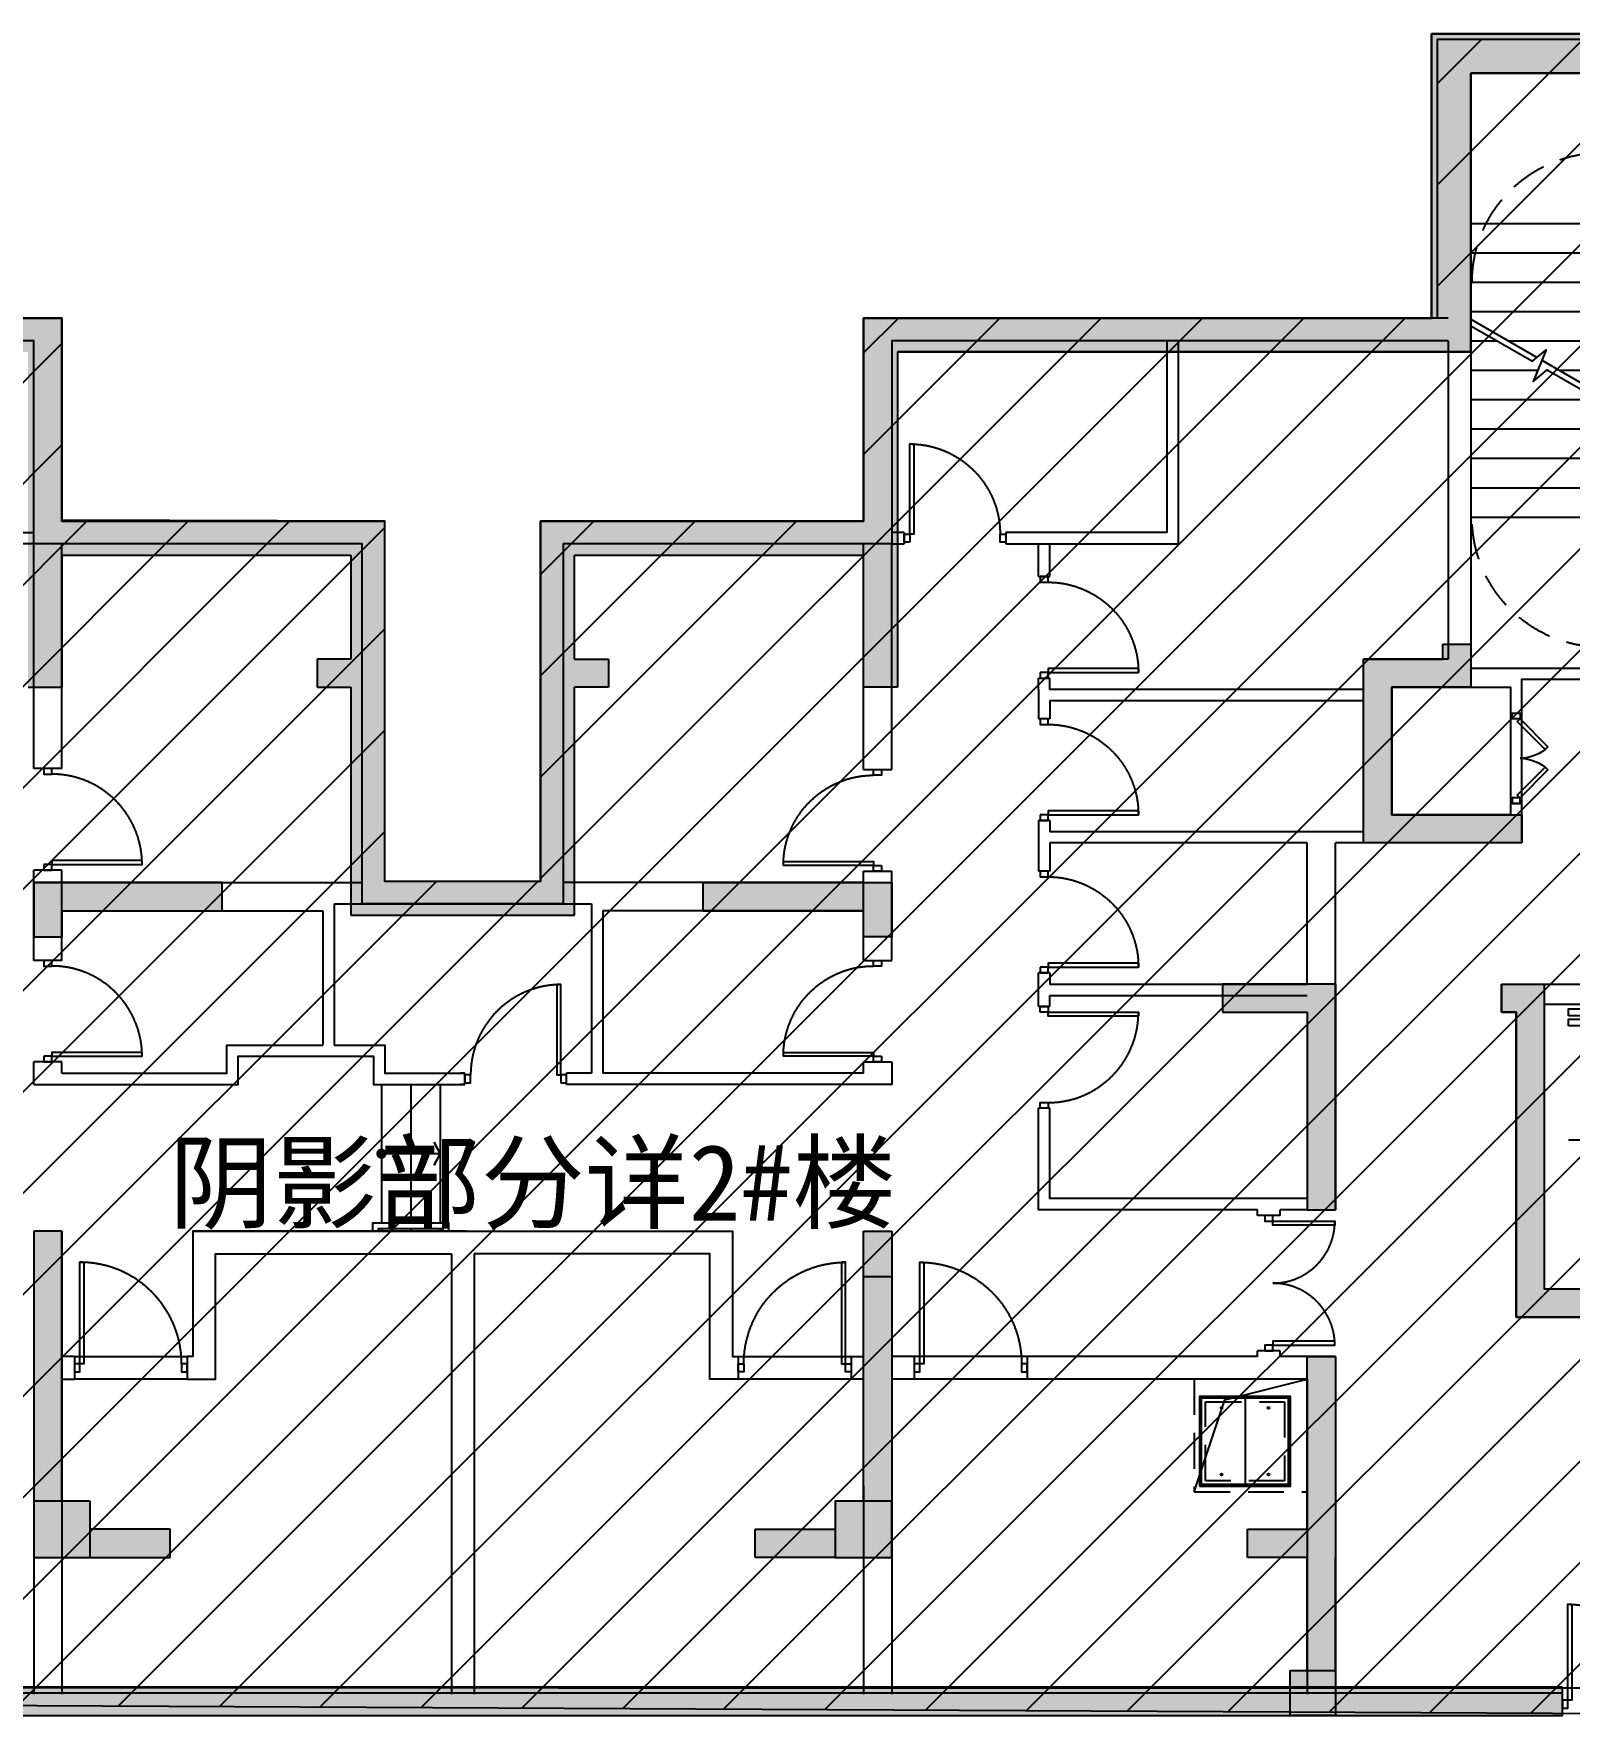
# Model space of a CAD drawing. Header units: millimetres. Extents: x 693907 to 1906102, y -24098 to 332602.
# Drawn here: x 901007 to 914609, y 202985 to 217910 of the extents above; entities that cross this region are included whole.
import ezdxf
from ezdxf.enums import TextEntityAlignment as Align
from ezdxf.xclip import XClip

# ---------------------------------------------------------------- set-up
doc = ezdxf.new("R2010")
doc.units = ezdxf.units.MM
doc.header["$LTSCALE"] = 100
doc.header["$XCLIPFRAME"] = 0
doc.linetypes.add('X2-B1F$0$HIDDEN2', pattern=[4.7625, 3.175, -1.5875])
doc.linetypes.add('XG-130-CORE-B1F(right-6900)$0$XG-14CORE-SF$0$X1-CORE-SF$0$HIDDEN2', pattern=[4.7625, 3.175, -1.5875])
for name, color, linetype in [('-ACO-TTLB', 153, 'Continuous'), ('2#-HW-B1F$0$S-HATCH-X', 251, 'Continuous'), ('2#-W-B1F$0$S-COLUMN-S', 2, 'Continuous'), ('2#-W-B1F$0$S-WALL-S', 4, 'Continuous'), ('A-HATCH', 251, 'Continuous'), ('A-WIND-IDEN', 244, 'Continuous'), ('A6-DK-renfang-B1F$0$-ACO-LINE', 137, 'Continuous'), ('A6-DK-renfang-B1F$0$PUB_HATCH', 8, 'Continuous'), ('A6-DK-renfang-B1F$0$WALL', 9, 'Continuous'), ('X2-B1F$0$A-CONC', 30, 'Continuous'), ('X2-B1F$0$A-DRAIN', 152, 'Continuous'), ('X2-B1F$0$A-HOLE-FLOR', 242, 'Continuous'), ('X2-B1F$0$A-INDEX', 134, 'Continuous'), ('X2-B1F$0$A-LOWER', 131, 'X2-B1F$0$HIDDEN2'), ('X2-B1F$0$A-RAIL', 55, 'Continuous'), ('X2-B1F$0$A-STAIR', 142, 'Continuous'), ('X2-B1F$0$A-WALL', 2, 'Continuous'), ('X2-B1F$0$X23-BF$0$A-HATCH', 251, 'Continuous'), ('X2-B1F$0$xref(dwg引用图层)', 7, 'Continuous'), ('XA6-130-S-B1F$0$A-DOOR', 190, 'Continuous'), ('XA6-130-S-B1F$0$A-STAIR', 142, 'Continuous'), ('XA6-130-S-B1F$0$A-WALL', 2, 'Continuous'), ('XG-130-CORE-B1F(right-6900)$0$A-DOOR', 190, 'Continuous'), ('XG-130-CORE-B1F(right-6900)$0$A-EVTR', 193, 'Continuous'), ('XG-130-CORE-B1F(right-6900)$0$A-HOLE-FLOR', 242, 'Continuous'), ('XG-130-CORE-B1F(right-6900)$0$A-SILL', 135, 'Continuous'), ('XG-130-CORE-B1F(right-6900)$0$A-STAIR', 142, 'Continuous'), ('XG-130-CORE-B1F(right-6900)$0$A-WALL', 2, 'Continuous'), ('XG-130-CORE-B1F(right-6900)$0$XG-14CORE-SF$0$A-STAIR', 142, 'Continuous'), ('XG-130-CORE-B1F(right-6900)$0$XG-14CORE-SF$0$X1-CORE-SF$0$A-INDEX', 134, 'Continuous'), ('XG-130-CORE-B1F(right-6900)$0$XG-14CORE-SF$0$X1-CORE-SF$0$A-RAIL', 55, 'Continuous'), ('XG-130-CORE-B1F(right-6900)$0$XG-14CORE-SF$0$X1-CORE-SF$0$A-STAIR', 142, 'Continuous'), ('XG-130-CORE-B1F(right-6900)$0$XU-3A-28F-SF$0$A-WIND', 126, 'Continuous'), ('xref(dwg引用图层)', 7, 'Continuous')]:
    doc.layers.add(name, color=color, linetype=linetype)
doc.layers.add('2#-HW-B1F$0$S-EDIT', color=241, linetype='Continuous', plot=False)
doc.layers.add('XG-130-CORE-B1F(right-6900)$0$XG-14CORE-SF$0$X1-CORE-SF$0$-ACO-PLTW', color=220, linetype='XG-130-CORE-B1F(right-6900)$0$XG-14CORE-SF$0$X1-CORE-SF$0$HIDDEN2', plot=False)
doc.styles.add('华文细黑', font='STXIHEI.TTF')

# ---------------------------------------------------------------- blocks, each defined once
blk = doc.blocks.new('*U102')
for points in [[(-850, 35), (-900, 35), (-900, -35), (-850, -35)], [(0, 35), (-50, 35), (-50, -35), (0, -35)], [(-815, -835), (-815, -35), (-850, -35), (-850, -835)]]:
    blk.add_lwpolyline(points, close=True)
blk.add_arc((-850, -35), 800, 270, 0)
blk = doc.blocks.new('*U104')
at = {"linetype": 'ByBlock', "lineweight": -2}
for points in [[(85, 885), (85, 35), (50, 35), (50, 885)], [(1715, 885), (1715, 35), (1750, 35), (1750, 885)], [(0, 35), (50, 35), (50, -35), (0, -35)], [(1750, 35), (1800, 35), (1800, -35), (1750, -35)]]:
    blk.add_lwpolyline(points, close=True, dxfattribs=at)
for centre, start, end in [((50, 35), 0, 90), ((1750, 35), 90, 180)]:
    blk.add_arc(centre, 850, start, end, dxfattribs=at)
blk = doc.blocks.new('*U101')
for points in [[(-85, 835), (-85, 35), (-50, 35), (-50, 835)], [(-900, -35), (-850, -35), (-850, 35), (-900, 35)], [(-50, -35), (0, -35), (0, 35), (-50, 35)]]:
    blk.add_lwpolyline(points, close=True)
blk.add_arc((-50, 35), 800, 90, 180)
blk = doc.blocks.new('*U98')
for points in [[(-815, 835), (-815, 35), (-850, 35), (-850, 835)], [(-850, -35), (-900, -35), (-900, 35), (-850, 35)], [(0, -35), (-50, -35), (-50, 35), (0, 35)]]:
    blk.add_lwpolyline(points, close=True)
blk.add_arc((-850, 35), 800, 0, 90)
blk = doc.blocks.new('*U95')
at = {"linetype": 'ByBlock', "lineweight": -2}
for points in [[(0, -35), (50, -35), (50, 35), (0, 35)], [(1150, -35), (1200, -35), (1200, 35), (1150, 35)], [(85, -585), (85, -35), (50, -35), (50, -585)], [(1115, -585), (1115, -35), (1150, -35), (1150, -585)]]:
    blk.add_lwpolyline(points, close=True, dxfattribs=at)
for centre, start, end in [((50, -35), 270, 0), ((1150, -35), 180, 270)]:
    blk.add_arc(centre, 550, start, end, dxfattribs=at)
blk = doc.blocks.new('*U96')
at = {"color": 0, "linetype": 'ByBlock', "lineweight": -2}
for points in [[(50, -35), (0, -35), (0, 35), (50, 35)], [(1000, -35), (950, -35), (950, 35), (1000, 35)], [(85, -935), (85, -35), (50, -35), (50, -935)]]:
    blk.add_lwpolyline(points, close=True, dxfattribs=at)
blk.add_arc((50, -35), 900, 270, 0, dxfattribs=at)
blk = doc.blocks.new('*U97')
at = {"color": 0, "linetype": 'ByBlock', "lineweight": -2}
for points in [[(85, 935), (85, 35), (50, 35), (50, 935)], [(50, 35), (0, 35), (0, -35), (50, -35)], [(1000, 35), (950, 35), (950, -35), (1000, -35)]]:
    blk.add_lwpolyline(points, close=True, dxfattribs=at)
blk.add_arc((50, 35), 900, 360, 90, dxfattribs=at)
blk = doc.blocks.new('XA6-130-S-B1F')
at = {"layer": 'XA6-130-S-B1F$0$A-STAIR'}
for points in [[(17850, 3090), (18850, 3090)], [(23730, 3090), (24730, 3090)], [(26290, 3090), (25290, 3090)], [(18850, 2890), (17850, 2890)], [(24730, 2890), (23730, 2890)], [(26290, 2890), (25290, 2890)]]:
    blk.add_lwpolyline(points, dxfattribs=at)
at = {"layer": 'XA6-130-S-B1F$0$A-WALL'}
blk.add_line((30020, 12090), (30020, 9270), dxfattribs=at)
for points in [[(30020, 12290), (24840, 12290), (24840, 10490), (21980, 10490), (21980, 7300), (20600, 7300), (20600, 10490), (17740, 10490), (17740, 12290), (12560, 12290)], [(30020, 12090), (25090, 12090), (25090, 10290), (22180, 10290), (22180, 7100), (20400, 7100), (20400, 10290), (17490, 10290), (17490, 12090), (12560, 12090)], [(27530, 10390), (27530, 12090)], [(27630, 10290), (27630, 12090)], [(30020, 12090), (30020, 9270)], [(17380, 10390), (17490, 10390)], [(25200, 10390), (25090, 10390)], [(25200, 10390), (25200, 10290)], [(26100, 10390), (26100, 10290)], [(27530, 10390), (26100, 10390)], [(17490, 10290), (17380, 10290)], [(17490, 8300), (17490, 10290)], [(17740, 8300), (17740, 10290)], [(24840, 8290), (24840, 10290)], [(25090, 8290), (25090, 10290)], [(25090, 10290), (25200, 10290)], [(26100, 10290), (27630, 10290)], [(26390, 10000), (26390, 10290)], [(26490, 10000), (26490, 10290)], [(26390, 10000), (26490, 10000)], [(29270, 9000), (29270, 9270)], [(30020, 9270), (29270, 9270)], [(26390, 9000), (26390, 9100)], [(26390, 9100), (26490, 9100)], [(26390, 9000), (26390, 8740)], [(26490, 9000), (26490, 9100)], [(29270, 9000), (26490, 9000)], [(29270, 8900), (26490, 8900), (26490, 8740)], [(26490, 8740), (26390, 8740)], [(17740, 8300), (17490, 8300)], [(24840, 8290), (25090, 8290)], [(26490, 7840), (26390, 7840)], [(26390, 7840), (26390, 7390)], [(26490, 7840), (26490, 7740)], [(29270, 7740), (26490, 7740)], [(26490, 7640), (26490, 7390)], [(28770, 7640), (26490, 7640)], [(28770, 6390), (28770, 7640)], [(29270, 7640), (29020, 7640)], [(29020, 6390), (29020, 7640)], [(26490, 7490), (26490, 7390)], [(17490, 6600), (17490, 7400)], [(17740, 7400), (17490, 7400)], [(17740, 6600), (17740, 7400)], [(24840, 7390), (25090, 7390)], [(24840, 6600), (24840, 7390)], [(25090, 6600), (25090, 7390)], [(26490, 7390), (26390, 7390)], [(17740, 7290), (20400, 7290)], [(24840, 7290), (22180, 7290)], [(17740, 7040), (20050, 7040)], [(20050, 7040), (20050, 5850)], [(20150, 7100), (22430, 7100)], [(20150, 7100), (20150, 5850)], [(22430, 7100), (22430, 5600)], [(24830, 7040), (22530, 7040)], [(22530, 7040), (22530, 5600)], [(17740, 6600), (17490, 6600)], [(24840, 6600), (25090, 6600)], [(26490, 6490), (26390, 6490)], [(26390, 6190), (26390, 6490)], [(26490, 6490), (26490, 6390), (28770, 6390)], [(26490, 6190), (26490, 6290)], [(26490, 6290), (28770, 6290)], [(27430, 6390), (28770, 6390)], [(27430, 6290), (28770, 6290)], [(30490, 6390), (30490, 6140)], [(30490, 6390), (30870, 6390)], [(26490, 6190), (26390, 6190)], [(30490, 6140), (30620, 6140)], [(30870, 6210), (30870, 3690), (32990, 3690), (32990, 6210)], [(17740, 5600), (19200, 5600), (19200, 5850), (20050, 5850)], [(20150, 5850), (20600, 5850), (20600, 5600), (21310, 5600)], [(17490, 5500), (19300, 5500), (19300, 5750), (20500, 5750), (20500, 5500), (21310, 5500)], [(17490, 5500), (17490, 5700)], [(17740, 5700), (17490, 5700)], [(17740, 5600), (17740, 5700)], [(25090, 5700), (25090, 5500), (22210, 5500)], [(24840, 5700), (25090, 5700)], [(24840, 5600), (24840, 5700)], [(21310, 5600), (21270, 5600)], [(21310, 5500), (21310, 5600)], [(21310, 5500), (21310, 5600)], [(22430, 5600), (22210, 5600)], [(22210, 5500), (22210, 5600)], [(24840, 5600), (22530, 5600)], [(21310, 5500), (21270, 5500)], [(26490, 5290), (26390, 5290)], [(28330, 4390), (26390, 4390), (26390, 5290)], [(26490, 5190), (26490, 5290)], [(28770, 4490), (26490, 4490), (26490, 5290)], [(28330, 4340), (28330, 4390)], [(28530, 4340), (28330, 4340)], [(28770, 4390), (28530, 4390)], [(28530, 4340), (28530, 4390)], [(21320, 4200), (18900, 4200), (18900, 3090), (18850, 3090), (18850, 2890), (19100, 2890), (19100, 4000), (21190, 4000)], [(18900, 4200), (23680, 4200), (23680, 3090), (23730, 3090), (23730, 2890), (23480, 2890), (23480, 4000), (21390, 4000)], [(21190, 4000), (21190, 1510)], [(21390, 4000), (21390, 1510)], [(24840, 1510), (24840, 3800), (25090, 3800), (25090, 1510)], [(28530, 3140), (28330, 3140)], [(28330, 3090), (28330, 3140)], [(28530, 3140), (28330, 3140)], [(28530, 3090), (28530, 3140)], [(17850, 3090), (17740, 3090)], [(17850, 3090), (17850, 2890)], [(24730, 3090), (24730, 2890)], [(24730, 3090), (24840, 3090)], [(25290, 3090), (25090, 3090)], [(25290, 3090), (25290, 2890)], [(26290, 3090), (26290, 2890)], [(28330, 3090), (26290, 3090)], [(29020, 3090), (28530, 3090)], [(29020, 3090), (29020, 1510)], [(17740, 1510), (17740, 2890)], [(17740, 2890), (17850, 2890)], [(24840, 2890), (24730, 2890)], [(24840, 1510), (24840, 2890)], [(25290, 2890), (25090, 2890)], [(28770, 2890), (26290, 2890)], [(28770, 2890), (28770, 1510)], [(11550, 110), (13560, 110), (13560, 1510), (29020, 1510), (29020, 110), (31030, 110)], [(11550, -90), (13760, -90), (13760, 1310), (28820, 1310), (28820, -90), (31030, -90)], [(31030, -90), (31030, 110)]]:
    blk.add_lwpolyline(points, dxfattribs=at)
at = {"layer": 'XA6-130-S-B1F$0$A-DOOR', "xscale": -1}
for name, p in [('*U101', (25200, 10340)), ('*U97', (24730, 2990)), ('*U104', (32830, 10))]:
    blk.add_blockref(name, p, dxfattribs=at)
for name, p, rotation in [('*U98', (26440, 10000), 270), ('*U98', (26440, 8740), 270), ('*U102', (24965, 8290), 270), ('*U98', (26440, 7390), 270), ('*U102', (24965, 6600), 270), ('*U96', (25290, 2990), 180)]:
    blk.add_blockref(name, p, dxfattribs=dict(at, rotation=rotation))
at = {"layer": 'XA6-130-S-B1F$0$A-DOOR'}
for name, p, rotation in [('*U102', (17615, 8300), 90), ('*U102', (17615, 6600), 90), ('*U102', (21310, 5550), 180), ('*U98', (26440, 5290), 270), ('*U95', (28430, 3140), 90)]:
    blk.add_blockref(name, p, dxfattribs=dict(at, rotation=rotation))
blk.add_blockref('*U97', (17850, 2990), dxfattribs=at)
blk = doc.blocks.new('*U111')
for p, q in [((-25, 0), (-25, 500)), ((25, 0), (25, 500))]:
    blk.add_line(p, q)
for points in [[(25, 500), (-25, 500), (-25, 450), (25, 450)], [(25, 500), (-25, 500), (-25, 450), (25, 450)], [(22, 497), (-22, 497), (-22, 453), (22, 453)], [(22, 497), (-22, 497), (-22, 453), (22, 453)], [(16, 395), (13, 395), (13, 399), (-16, 445), (-16, 450), (-13, 450), (-13, 446), (16, 400), (16, 395)], [(16, 295), (13, 295), (13, 299), (-16, 345), (-16, 350), (-13, 350), (-13, 346), (16, 300), (16, 295)], [(16, 195), (13, 195), (13, 199), (-16, 245), (-16, 250), (-13, 250), (-13, 246), (16, 200), (16, 195)], [(16, 95), (13, 95), (13, 99), (-16, 145), (-16, 150), (-13, 150), (-13, 146), (16, 100), (16, 95)], [(25, 0), (-25, 0), (-25, 50), (25, 50)], [(25, 0), (-25, 0), (-25, 50), (25, 50)], [(22, 3), (-22, 3), (-22, 47), (22, 47)], [(22, 3), (-22, 3), (-22, 47), (22, 47)]]:
    blk.add_lwpolyline(points, close=True)
blk = doc.blocks.new('*U112')
for points in [[(-1100, -35), (-1050, -35), (-1050, 35), (-1100, 35)], [(-50, -35), (0, -35), (0, 35), (-50, 35)], [(-85, -1035), (-85, -35), (-50, -35), (-50, -1035)]]:
    blk.add_lwpolyline(points, close=True)
blk.add_arc((-50, -35), 1000, 180, 270)
blk = doc.blocks.new('XG-130-CORE-B1F(right-6900)$0$DT-YL')
for p, q in [((13512, 6200), (12412, 6200)), ((12962, 3900), (12962, 6200)), ((12562, 6010), (12562, 5955)), ((13362, 5955), (13362, 6010)), ((12562, 5955), (12262, 5955)), ((13662, 5955), (13362, 5955)), ((12156, 5430), (12106, 5430)), ((12131, 5380), (12131, 5430)), ((13806, 5000), (12031, 5000)), ((12156, 4570), (12106, 4570)), ((12131, 4620), (12131, 4570))]:
    blk.add_line(p, q)
for points in [[(13806, 6100), (13806, 6160), (12118, 6160), (12118, 6100)], [(13806, 6010), (13806, 6070), (12118, 6070), (12118, 6010)], [(12081, 5380), (12081, 4620), (12181, 4620), (12181, 5380)]]:
    blk.add_lwpolyline(points, close=True)
for points in [[(12231, 6010), (12231, 4000), (13693, 4000), (13693, 6010)], [(12262, 5955), (12262, 4030), (13662, 4030), (13662, 5955)]]:
    blk.add_lwpolyline(points)
blk.add_circle((12131, 5000), 60)
at = {"extrusion": (0, 0, -1)}
blk.add_ellipse((12962, 5000), major_axis=(60.1, 0), ratio=0.918919, start_param=4.712389, end_param=10.995574, dxfattribs=at)
blk = doc.blocks.new('*U113')
at = {"linetype": 'ByBlock', "lineweight": -2}
for points in [[(322, 258), (75, 10), (50, 35), (297, 282)], [(478, 258), (725, 10), (750, 35), (503, 282)], [(0, 35), (50, 35), (50, -35), (0, -35)], [(800, 35), (750, 35), (750, -35), (800, -35)]]:
    blk.add_lwpolyline(points, close=True, dxfattribs=at)
for centre, start, end in [((50, 35), 0, 45), ((750, 35), 135, 180)]:
    blk.add_arc(centre, 350, start, end, dxfattribs=at)
blk = doc.blocks.new('XG-130-CORE-B1F(right-6900)')
at = {"const_width": 0.25}
blk.add_lwpolyline([(8240, 9010, 1), (8240, 9010, 1)], format="xyb", close=True, dxfattribs=at)
at = {"layer": 'XG-130-CORE-B1F(right-6900)$0$A-HOLE-FLOR'}
blk.add_lwpolyline([(8940, 11990), (9550, 11990), (9550, 9270), (8940, 9270)], close=True, dxfattribs=at)
blk.add_lwpolyline([(9550, 11990), (9073, 11849), (8940, 9290)], dxfattribs=at)
at = {"layer": 'XG-130-CORE-B1F(right-6900)$0$A-SILL'}
for points in [[(8995, 9010), (9495, 9010)], [(8995, 8910), (9495, 8910)]]:
    blk.add_lwpolyline(points, dxfattribs=at)
at = {"layer": 'XG-130-CORE-B1F(right-6900)$0$A-STAIR'}
for points in [[(10850, 9010), (9750, 9010)], [(10040, 6390), (11140, 6390)]]:
    blk.add_lwpolyline(points, dxfattribs=at)
at = {"layer": 'XG-130-CORE-B1F(right-6900)$0$A-WALL'}
for p, q in [((12660, 14760), (12660, 12290)), ((12360, 14460), (12360, 9190)), ((10900, 9190), (10900, 9010)), ((10850, 9010), (10850, 8910)), ((11000, 9090), (11000, 8910))]:
    blk.add_line(p, q, dxfattribs=at)
for points in [[(8690, 11740), (8690, 12290), (9450, 12290), (9450, 14760), (12660, 14760)], [(12360, 14460), (9750, 14460), (9750, 8990)], [(9495, 9010), (9550, 9010), (9550, 11990), (8940, 11990), (8940, 9010), (8995, 9010), (8995, 8910)], [(12560, 11990), (12560, 9400)], [(12360, 9190), (10900, 9190)], [(9390, 7890), (8940, 7890), (8940, 7990), (8840, 7990), (8840, 7890), (8240, 7890), (8240, 9020), (8840, 9020), (8840, 8790), (8940, 8790), (8940, 8910), (8995, 8910)], [(9495, 9010), (9495, 8910), (9750, 8910), (9750, 8990), (9750, 8990)], [(10900, 9010), (10850, 9010)], [(11910, 7690), (11910, 7990), (12010, 7990), (12010, 7890), (13060, 7890), (13060, 9020), (12010, 9020), (12010, 8790), (11910, 8790), (11910, 9090), (11000, 9090)], [(11000, 8910), (10850, 8910)], [(11710, 6390), (11140, 6390), (11140, 6210), (11710, 6210), (11710, 3690), (9590, 3690), (9590, 6210), (10040, 6210), (10040, 6390), (9590, 6390)], [(12090, 6140), (11960, 6140), (11960, 3440), (9340, 3440), (9340, 6140), (9210, 6140)]]:
    blk.add_lwpolyline(points, dxfattribs=at)
at = {"layer": 'XG-130-CORE-B1F(right-6900)$0$XG-14CORE-SF$0$A-STAIR'}
for p, q in [((8840, 8790), (8840, 7990)), ((8940, 7990), (8940, 8790)), ((11910, 7990), (11910, 8790)), ((12010, 8790), (12010, 7990))]:
    blk.add_line(p, q, dxfattribs=at)
at = {"layer": 'XG-130-CORE-B1F(right-6900)$0$XG-14CORE-SF$0$X1-CORE-SF$0$-ACO-PLTW'}
blk.add_line((11180, 13175), (10930, 13175), dxfattribs=at)
blk.add_lwpolyline([(10930, 13175), (10930, 10475), (11180, 10475), (11180, 13175)], dxfattribs=at)
at = {"layer": 'XG-130-CORE-B1F(right-6900)$0$XG-14CORE-SF$0$X1-CORE-SF$0$A-INDEX'}
for points in [[(12360, 12280), (11774, 11942)], [(12360, 12222), (11815, 11908), (11692, 12010), (11808, 11730), (11685, 11832), (11130, 11512)], [(11731, 11917), (11130, 11570)]]:
    blk.add_lwpolyline(points, dxfattribs=at)
at = {"layer": 'XG-130-CORE-B1F(right-6900)$0$XG-14CORE-SF$0$X1-CORE-SF$0$A-RAIL'}
for points in [[(10905, 10450), (11205, 10450), (11205, 13200), (10905, 13200)], [(10955, 10500), (11155, 10500), (11155, 13150), (10955, 13150)]]:
    blk.add_lwpolyline(points, close=True, dxfattribs=at)
at = {"layer": 'XG-130-CORE-B1F(right-6900)$0$XG-14CORE-SF$0$X1-CORE-SF$0$A-STAIR'}
for p, q in [((10955, 13125), (11155, 13125)), ((10980, 10525), (10980, 13125)), ((11130, 10525), (11130, 13125)), ((11205, 13125), (12360, 13125)), ((11130, 12865), (11155, 12865)), ((11205, 12865), (12360, 12865)), ((9750, 12605), (10905, 12605)), ((10955, 12605), (10980, 12605)), ((11130, 12605), (11155, 12605)), ((11205, 12605), (12360, 12605)), ((9750, 12345), (10905, 12345)), ((10955, 12345), (10980, 12345)), ((11130, 12345), (11155, 12345)), ((11205, 12345), (12360, 12345)), ((9750, 12085), (10905, 12085)), ((10955, 12085), (10980, 12085)), ((11205, 12085), (12022, 12085)), ((12122, 12085), (12360, 12085)), ((9750, 11825), (10905, 11825)), ((10955, 11825), (10980, 11825)), ((11130, 11825), (11155, 11825)), ((11205, 11825), (11572, 11825)), ((11205, 11825), (11572, 11825)), ((11672, 11825), (11694, 11825)), ((11769, 11825), (12360, 11825)), ((9750, 11565), (10905, 11565)), ((10955, 11565), (10980, 11565)), ((11130, 11565), (11155, 11565)), ((11205, 11565), (12360, 11565)), ((9750, 11305), (10905, 11305)), ((10955, 11305), (10980, 11305)), ((11130, 11305), (11155, 11305)), ((11205, 11305), (12360, 11305)), ((9750, 11045), (10905, 11045)), ((10955, 11045), (10980, 11045)), ((11130, 11045), (11155, 11045)), ((11205, 11045), (12360, 11045)), ((11130, 10785), (11155, 10785)), ((11205, 10785), (12360, 10785)), ((10955, 10525), (11155, 10525)), ((11205, 10525), (12360, 10525))]:
    blk.add_line(p, q, dxfattribs=at)
at = {"layer": 'XG-130-CORE-B1F(right-6900)$0$XG-14CORE-SF$0$X1-CORE-SF$0$A-STAIR', "linetype": 'XG-130-CORE-B1F(right-6900)$0$XG-14CORE-SF$0$X1-CORE-SF$0$HIDDEN2'}
for points in [[(10900, 13755), (11200, 13755)], [(11200, 9375), (10900, 9375)]]:
    blk.add_lwpolyline(points, dxfattribs=at)
for centre, start, end in [((10900, 12605), 90, 180), ((11200, 12605), 0, 90), ((10900, 10525), 180, 270), ((11200, 10525), 270, 0)]:
    blk.add_arc(centre, 1150, start, end, dxfattribs=at)
at = {"layer": 'XG-130-CORE-B1F(right-6900)$0$A-DOOR'}
for name, p, rotation in [('*U112', (9750, 8960), 180), ('*U113', (11960, 7990), 90)]:
    blk.add_blockref(name, p, dxfattribs=dict(at, rotation=rotation))
at = {"layer": 'XG-130-CORE-B1F(right-6900)$0$A-DOOR', "xscale": -1, "rotation": 270}
blk.add_blockref('*U113', (8890, 7990), dxfattribs=at)
at = {"layer": 'XG-130-CORE-B1F(right-6900)$0$A-EVTR'}
blk.add_blockref('XG-130-CORE-B1F(right-6900)$0$DT-YL', (-2312, 10), dxfattribs=at)
at = {"layer": 'XG-130-CORE-B1F(right-6900)$0$XU-3A-28F-SF$0$A-WIND', "rotation": 90}
blk.add_blockref('*U111', (9495, 8960), dxfattribs=at)
blk = doc.blocks.new('*U88')
at = {"layer": 'X2-B1F$0$A-DRAIN'}
blk.add_lwpolyline([(50, 50), (50, 850), (850, 850), (850, 50)], close=True, dxfattribs=at)
at = {"layer": 'X2-B1F$0$A-HOLE-FLOR'}
blk.add_lwpolyline([(0, 0), (270, 817), (1000, 1000)], dxfattribs=at)
for points in [[(65, 835), (450, 835), (450, 65), (65, 65)], [(835, 835), (450, 835), (450, 65), (835, 65)]]:
    blk.add_lwpolyline(points, close=True, dxfattribs=at)
at = {"layer": 'X2-B1F$0$A-LOWER'}
for points in [[(0, 1000), (0, 0), (1000, 0), (1000, 1000), (0, 1000)], [(100, 100), (100, 800), (800, 800), (800, 100), (100, 100)]]:
    blk.add_lwpolyline(points, dxfattribs=at)
at = {"layer": 'X2-B1F$0$X23-BF$0$A-HATCH'}
blk.add_lwpolyline([(65, 65), (65, 835), (835, 835), (835, 65)], close=True, dxfattribs=at)
for centre in [(242, 745), (657, 745), (242, 155), (657, 155)]:
    blk.add_circle(centre, 8, dxfattribs=at)
blk = doc.blocks.new('*U90')
blk.add_line((0, 520), (0, 0))
at = {"const_width": 20}
blk.add_lwpolyline([(-103, 466), (0, 520), (103, 466)], dxfattribs=at)
at = {"const_width": 45}
blk.add_lwpolyline([(-6, -22, 1), (6, 22, 1)], format="xyb", close=True, dxfattribs=at)
blk = doc.blocks.new('X2-B1F')
at = {"layer": 'X2-B1F$0$A-CONC'}
for points in [[(13463, 110), (29185, 110)], [(13463, -90), (29185, -90)]]:
    blk.add_lwpolyline(points, dxfattribs=at)
at = {"layer": 'X2-B1F$0$A-RAIL'}
for points in [[(20495, 4200), (20495, 4275), (21165, 4275), (21165, 4200)], [(20545, 4200), (20545, 4225), (21115, 4225), (21115, 4200)]]:
    blk.add_lwpolyline(points, dxfattribs=at)
at = {"layer": 'X2-B1F$0$A-STAIR'}
for points in [[(20570, 5500), (20570, 4275)], [(20830, 5500), (20830, 4275)], [(21090, 5500), (21090, 4275)], [(20570, 4225), (20570, 4200)], [(20830, 4225), (20830, 4200)], [(21090, 4225), (21090, 4200)]]:
    blk.add_lwpolyline(points, dxfattribs=at)
at = {"layer": 'X2-B1F$0$A-WALL'}
for points in [[(17490, 1946), (17490, 100)], [(17740, 1946), (17740, 100)], [(21190, 1946), (21190, 100)], [(21390, 1946), (21390, 100)], [(24840, 1946), (24840, 100)], [(25090, 1946), (25090, 100)], [(28770, 1946), (28770, 100)], [(29020, 1946), (29020, 100)]]:
    blk.add_lwpolyline(points, dxfattribs=at)
ref = blk.add_blockref('XA6-130-S-B1F', (0, 0))
XClip(ref).set_block_clipping_path([(34177.2366480567, 14900), (34177.2366480567, 12290.0000168589), (36830.0000062795, 12290.0000168589), (36830.0000062795, 14900), (43580, 14900), (43580, -1000), (29080.0000112215, -996.3937731325), (29080.0000112215, 1845.1057313228), (13499.9999999989, 1845.1057313228), (13499.9999999989, -1000), (9347.7041610785, -1000), (9347.7041610785, 6200), (8039.9999918501, 6199.9999997984), (8040, 9210), (8740.0000232499, 9210), (8740, 12310), (9550, 12310), (9550, 14900)])
at = {"layer": 'X2-B1F$0$A-INDEX', "xscale": -1, "rotation": 270}
blk.add_blockref('*U90', (20570, 4887), dxfattribs=at)
at = {"layer": 'X2-B1F$0$A-LOWER'}
blk.add_blockref('*U88', (27770, 1890), dxfattribs=at)
at = {"layer": 'X2-B1F$0$xref(dwg引用图层)', "xscale": -1}
blk.add_blockref('XG-130-CORE-B1F(right-6900)', (42580, 0), dxfattribs=at)
blk = doc.blocks.new('2#-HW-B1F')
at = {"layer": '2#-HW-B1F$0$S-HATCH-X'}
for points in [[(22280, 9020), (22580, 9020), (22580, 9270), (22280, 9270), (22280, 10190), (24840, 10190), (24840, 9020), (25140, 9020), (25140, 11990), (30220, 11990), (30220, 14460), (32830, 14460), (32830, 11990), (33640, 11990), (33640, 11810), (33890, 11810), (33890, 12290), (33180, 12290), (33180, 13190), (36880, 13190), (36880, 11990), (38720, 11990), (38720, 9020), (39020, 9020), (39020, 10190), (41580, 10190), (41580, 9270), (41280, 9270), (41280, 9020), (41580, 9020), (41580, 7290), (40380, 7290), (40380, 6990), (42380, 6990), (42380, 5390), (42680, 5390), (42680, 5990), (43280, 5990), (43280, 3190), (42680, 3190), (42680, 3310), (42380, 3310), (42380, 1610), (39020, 1610), (39020, 3400), (38770, 3400), (38770, 1610), (35090, 1610), (35090, 3090), (34840, 3090), (34840, 310), (35140, 310), (35140, 1310), (42680, 1310), (42680, 2840), (43630, 2840), (43630, 6340), (42680, 6340), (42680, 7290), (41880, 7290), (41880, 10490), (39020, 10490), (39020, 12290), (37230, 12290), (37230, 13540), (33180, 13540), (33180, 14810), (29870, 14810), (29870, 12290), (24840, 12290), (24840, 10490), (21980, 10490), (21980, 7300), (20600, 7300), (20600, 10490), (17740, 10490), (17740, 12290), (12710, 12290), (12710, 14810), (9500, 14810), (9500, 14460), (700, 14460), (700, 12440), (-150, 12440), (-150, 7340), (-1063, 7340), (-1063, 7040), (200, 7040), (200, 12090), (1000, 12090), (1000, 14160), (9500, 14160), (9500, 12290), (8690, 12290), (8690, 11810), (8940, 11810), (8940, 12040), (9750, 12040), (9750, 14460), (12360, 14460), (12360, 11990), (17440, 11990), (17440, 9020), (17740, 9020), (17740, 10190), (20300, 10190), (20300, 9270), (20000, 9270), (20000, 9020), (20300, 9020), (20300, 7000), (22280, 7000)], [(30670, 7890), (29520, 7890), (29520, 9020), (30220, 9020), (30220, 9400), (29970, 9400), (29970, 9270), (29270, 9270), (29270, 7640), (30670, 7640), (30670, 7710)], [(19160, 7290), (19060, 7290), (17490, 7290), (17490, 6810), (17740, 6810), (17740, 7040), (19160, 7040)], [(25090, 7290), (23520, 7290), (23420, 7290), (23420, 7040), (24840, 7040), (24840, 6810), (25090, 6810)], [(29020, 6390), (28020, 6390), (28020, 6140), (28770, 6140), (28770, 4390), (29020, 4390)], [(33240, 6140), (33370, 6140), (33370, 6390), (32990, 6390), (32990, 3690), (30870, 3690), (30870, 6390), (30490, 6390), (30490, 6140), (30620, 6140), (30620, 3440), (33240, 3440)], [(17740, 4200), (17490, 4200), (17490, 1810), (17740, 1810)], [(25090, 4200), (24840, 4200), (24840, 1810), (25090, 1810)], [(29020, 1310), (29020, 3090), (28770, 3090), (28770, 1560), (28240, 1560), (28240, 1310), (28770, 1310), (28770, 310), (29020, 310)], [(17990, 1810), (17490, 1810), (17490, 1310), (17990, 1310)], [(25090, 1810), (24590, 1810), (24590, 1310), (25090, 1310)], [(18700, 1560), (17990, 1560), (17990, 1310), (18700, 1310)], [(24590, 1560), (23880, 1560), (23880, 1310), (24590, 1310)], [(29020, 310), (28620, 310), (28620, -90), (29020, -90)]]:
    blk.add_hatch(color=256, dxfattribs=at).paths.add_polyline_path(points)
at = {"layer": '2#-HW-B1F$0$S-EDIT'}
for p, q in [((29870, 14810), (33180, 14810)), ((29870, 12290), (29870, 14810)), ((32830, 14460), (30220, 14460)), ((30220, 14460), (30220, 11990)), ((12710, 12290), (17740, 12290)), ((17740, 12290), (17740, 10490)), ((24840, 12290), (29870, 12290)), ((24840, 10490), (24840, 12290)), ((25140, 11990), (25140, 9020)), ((30220, 11990), (25140, 11990)), ((17740, 10490), (20600, 10490)), ((20600, 7300), (20600, 10490)), ((21980, 7300), (21980, 10490)), ((21980, 10490), (24840, 10490)), ((17740, 10190), (20300, 10190)), ((17740, 10190), (17740, 9020)), ((20300, 10190), (20300, 9270)), ((22280, 9270), (22280, 10190)), ((22280, 10190), (24840, 10190)), ((24840, 9020), (24840, 10190)), ((20300, 9270), (20000, 9270)), ((20000, 9270), (20000, 9020)), ((22280, 9270), (22580, 9270)), ((22580, 9270), (22580, 9020)), ((29270, 7640), (29270, 9270)), ((29270, 9270), (29970, 9270)), ((29970, 9270), (29970, 9400)), ((29970, 9400), (30220, 9400)), ((30220, 9400), (30220, 9020)), ((17440, 9020), (17740, 9020)), ((20000, 9020), (20300, 9020)), ((20300, 9020), (20300, 7000)), ((22580, 9020), (22280, 9020)), ((22280, 7000), (22280, 9020)), ((25140, 9020), (24840, 9020)), ((30220, 9020), (29520, 9020)), ((29520, 9020), (29520, 7890)), ((29520, 7890), (30670, 7890)), ((30670, 7640), (30670, 7890)), ((30670, 7640), (29270, 7640)), ((17490, 7290), (17490, 6810)), ((17490, 7290), (19160, 7290)), ((19160, 7040), (19160, 7290)), ((21980, 7300), (20600, 7300)), ((23420, 7040), (23420, 7290)), ((23420, 7290), (25090, 7290)), ((25090, 7290), (25090, 6810)), ((17740, 7040), (19160, 7040)), ((17740, 7040), (17740, 6810)), ((23420, 7040), (24840, 7040)), ((24840, 6810), (24840, 7040)), ((20300, 7000), (22280, 7000)), ((17490, 6810), (17740, 6810)), ((25090, 6810), (24840, 6810)), ((29020, 6390), (28020, 6390)), ((28020, 6390), (28020, 6140)), ((29020, 6390), (29020, 4390)), ((30490, 6140), (30490, 6390)), ((30490, 6390), (30870, 6390)), ((30870, 6390), (30870, 3690)), ((28020, 6140), (28770, 6140)), ((28770, 6140), (28770, 4390)), ((30620, 6140), (30490, 6140)), ((30620, 3440), (30620, 6140)), ((28770, 4390), (29020, 4390)), ((17740, 4200), (17490, 4200)), ((17490, 4200), (17490, 1810)), ((17740, 4200), (17740, 1810)), ((24840, 1810), (24840, 4200)), ((24840, 4200), (25090, 4200)), ((25090, 4200), (25090, 1810)), ((30870, 3690), (32990, 3690)), ((33240, 3440), (30620, 3440)), ((28770, 1560), (28770, 3090)), ((28770, 3090), (29020, 3090)), ((29020, 3090), (29020, 310)), ((18700, 1560), (17990, 1560)), ((18700, 1310), (18700, 1560)), ((23880, 1310), (23880, 1560)), ((23880, 1560), (24590, 1560)), ((28240, 1310), (28240, 1560)), ((28240, 1560), (28770, 1560)), ((17990, 1310), (18700, 1310)), ((24590, 1310), (23880, 1310)), ((28770, 1310), (28240, 1310)), ((28770, 310), (28770, 1310))]:
    blk.add_line(p, q, dxfattribs=at)
for points in [[(17990, 1810), (17490, 1810), (17490, 1310), (17990, 1310)], [(25090, 1810), (24590, 1810), (24590, 1310), (25090, 1310)], [(28620, 310), (29020, 310), (29020, -90), (28620, -90)]]:
    blk.add_lwpolyline(points, close=True, dxfattribs=at)
blk = doc.blocks.new('2#-W-B1F')
at = {"layer": '2#-W-B1F$0$S-COLUMN-S'}
for points in [[(17990, 1810), (17490, 1810), (17490, 1310), (17990, 1310)], [(25090, 1810), (24590, 1810), (24590, 1310), (25090, 1310)], [(28620, 310), (29020, 310), (29020, -90), (28620, -90)]]:
    blk.add_lwpolyline(points, close=True, dxfattribs=at)
at = {"layer": '2#-W-B1F$0$S-WALL-S', "color": 0, "linetype": 'ByBlock', "lineweight": -2}
for p, q in [((33180, 14810), (29870, 14810)), ((29870, 14810), (29870, 14760)), ((29970, 14810), (33180, 14810)), ((29870, 14760), (29870, 12290)), ((30220, 11990), (30220, 14460)), ((30220, 14460), (32830, 14460)), ((30220, 13990), (30220, 14460)), ((30220, 14460), (32830, 14460)), ((30220, 13990), (30220, 11990)), ((17740, 12290), (12710, 12290)), ((17740, 12290), (16960, 12290)), ((17740, 10490), (17740, 12290)), ((17740, 12290), (17740, 10500)), ((17740, 10490), (17740, 12290)), ((29870, 12290), (24840, 12290)), ((24840, 12290), (24840, 10490)), ((24840, 12290), (25620, 12290)), ((24840, 10490), (24840, 12290)), ((25140, 11990), (30220, 11990)), ((25140, 11990), (25140, 9020)), ((30220, 11990), (29530, 11990)), ((17740, 10490), (20600, 10490)), ((20600, 10490), (17740, 10490)), ((17740, 10490), (17740, 10490)), ((20600, 10490), (20350, 10490)), ((20600, 7300), (20600, 10490)), ((24840, 10490), (21980, 10490)), ((21980, 7300), (21980, 10490)), ((21980, 10490), (22230, 10490)), ((17740, 10190), (20300, 10190)), ((17740, 9020), (17740, 10190)), ((20300, 10190), (20300, 9270)), ((22280, 10190), (24840, 10190)), ((22280, 9270), (22280, 10190)), ((24840, 9020), (24840, 10190)), ((20300, 9270), (20000, 9270)), ((20000, 9270), (20000, 9020)), ((22280, 9270), (22580, 9270)), ((22580, 9270), (22580, 9020)), ((29270, 7640), (29270, 9270)), ((29270, 9270), (29970, 9270)), ((29970, 9270), (29970, 9400)), ((29970, 9400), (30220, 9400)), ((30220, 9400), (30220, 9020)), ((17440, 9020), (17740, 9020)), ((20000, 9020), (20300, 9020)), ((20300, 9020), (20300, 7000)), ((22280, 7000), (22280, 9020)), ((22580, 9020), (22280, 9020)), ((25140, 9020), (24840, 9020)), ((30220, 9020), (29520, 9020)), ((29520, 9020), (29520, 7890)), ((29520, 7890), (30670, 7890)), ((30670, 7890), (30670, 7710)), ((30670, 7640), (29270, 7640)), ((30670, 7710), (30670, 7710)), ((30670, 7710), (30670, 7640)), ((19060, 7290), (17490, 7290)), ((17490, 7290), (17490, 6810)), ((19160, 7290), (19060, 7290)), ((19060, 7290), (19060, 7290)), ((19160, 7040), (19160, 7290)), ((21980, 7300), (20600, 7300)), ((23420, 7040), (23420, 7290)), ((23420, 7290), (23520, 7290)), ((23520, 7290), (23520, 7290)), ((23520, 7290), (25090, 7290)), ((25090, 7290), (25090, 6810)), ((17740, 6810), (17740, 7040)), ((17740, 7040), (19160, 7040)), ((24840, 7040), (23420, 7040)), ((24840, 6810), (24840, 7040)), ((20300, 7000), (22280, 7000)), ((17490, 6810), (17740, 6810)), ((25090, 6810), (24840, 6810)), ((28020, 6390), (28020, 6140)), ((29020, 6390), (28020, 6390)), ((29020, 4390), (29020, 6390)), ((30490, 6140), (30490, 6390)), ((30490, 6390), (30870, 6390)), ((30870, 6390), (30870, 3690)), ((28020, 6140), (28770, 6140)), ((28770, 6140), (28770, 4390)), ((30620, 6140), (30490, 6140)), ((30620, 3440), (30620, 6140)), ((28770, 4390), (29020, 4390)), ((17740, 4200), (17490, 4200)), ((17490, 4200), (17490, 1810)), ((17740, 1810), (17740, 4200)), ((24840, 1810), (24840, 4200)), ((24840, 4200), (25090, 4200)), ((25090, 4200), (25090, 1810)), ((30870, 3690), (32990, 3690)), ((33240, 3440), (30620, 3440)), ((28770, 1560), (28770, 3090)), ((28770, 3090), (29020, 3090)), ((29020, 3090), (29020, 1310)), ((18700, 1560), (17990, 1560)), ((18700, 1310), (18700, 1560)), ((23880, 1310), (23880, 1560)), ((23880, 1560), (24590, 1560)), ((28240, 1310), (28240, 1560)), ((28240, 1560), (28770, 1560)), ((17990, 1310), (18700, 1310)), ((24590, 1310), (23880, 1310)), ((28770, 1310), (28240, 1310)), ((28770, 310), (28770, 1310)), ((29020, 310), (29020, 1310))]:
    blk.add_line(p, q, dxfattribs=at)
blk = doc.blocks.new('BF1')
at = {"layer": 'xref(dwg引用图层)'}
for name in ['2#-HW-B1F', '2#-W-B1F']:
    blk.add_blockref(name, (141300, 203100), dxfattribs=at)
blk = doc.blocks.new('A6-DK-renfang-B1F')
at = {"layer": 'A6-DK-renfang-B1F$0$PUB_HATCH'}
for points in [[(170218, 203260), (152850, 203260), (152850, 203010), (170218, 203010)], [(170218, 203010), (172330, 203010), (172330, 203260), (170218, 203260)]]:
    blk.add_hatch(color=256, dxfattribs=at).paths.add_polyline_path(points)
at = {"layer": 'A6-DK-renfang-B1F$0$-ACO-LINE', "color": 3, "const_width": 20}
blk.add_lwpolyline([(122450, 203150), (135050, 203150), (135050, 205150), (137000, 205150), (137000, 203150), (141200, 203150), (141200, 210390), (142000, 210390), (142000, 212370), (145160, 212370), (145160, 212140), (146810, 212140), (146810, 206160), (149040, 206160), (149040, 203260), (175100, 203253), (175100, 181610)], dxfattribs=at)
at = {"layer": 'A6-DK-renfang-B1F$0$WALL', "color": 3}
for p, q in [((170218, 203260), (152850, 203260)), ((172330, 203260), (170218, 203260)), ((172330, 203010), (172330, 203260)), ((152850, 203010), (170218, 203010)), ((170218, 203010), (172330, 203010))]:
    blk.add_line(p, q, dxfattribs=at)
blk = doc.blocks.new('dttc')
at = {"layer": 'A-HATCH'}
h = blk.add_hatch(dxfattribs=at)
h.set_pattern_fill('ANSI31', color=256, scale=200)
h.paths.add_polyline_path([(146560, 203160), (176330, 203010), (176330, 204410), (183980, 204410), (183980, 205990), (184880, 205990), (184880, 209390), (183980, 209390), (183980, 210390), (183180, 210390), (183180, 213590), (180320, 213590), (180320, 215390), (178330, 215390), (178330, 216490), (174430, 216490), (174430, 217860), (171220, 217860), (171220, 215390), (166140, 215390), (166140, 213590), (163280, 213590), (163280, 210400), (161900, 210400), (161900, 213590), (159040, 213600), (159040, 215390), (153960, 215390), (153960, 217860), (150750, 217860), (150750, 217560), (142000, 217560), (142000, 213600), (141200, 213600), (141200, 210390), (146560, 210390)])
for points in [[(146560, 203160), (176330, 203010)], [(174430, 217860), (171220, 217860), (171220, 215390), (166140, 215390), (166140, 213590), (163280, 213590), (163280, 210400), (161900, 210400), (161900, 213590), (159040, 213600), (159040, 215390), (153960, 215390), (153960, 217860), (150750, 217860)]]:
    blk.add_lwpolyline(points, dxfattribs=at)
at = {"layer": 'A-WIND-IDEN', "style": '华文细黑'}
blk.add_text('阴影部分详2#楼', height=675, dxfattribs=at).set_placement((163210, 207394), align=Align.CENTER)

msp = doc.modelspace()

# ---------------------------------------------------------------- block references
at = {"layer": '-ACO-TTLB'}
for name in ['BF1', 'dttc']:
    msp.add_blockref(name, (742216.9, 0), dxfattribs=at)
at = {"layer": 'xref(dwg引用图层)'}
for name, p in [('A6-DK-renfang-B1F', (742216.9, 0)), ('X2-B1F', (883516.9, 203100))]:
    msp.add_blockref(name, p, dxfattribs=at)

doc.saveas('drawing.dxf')
